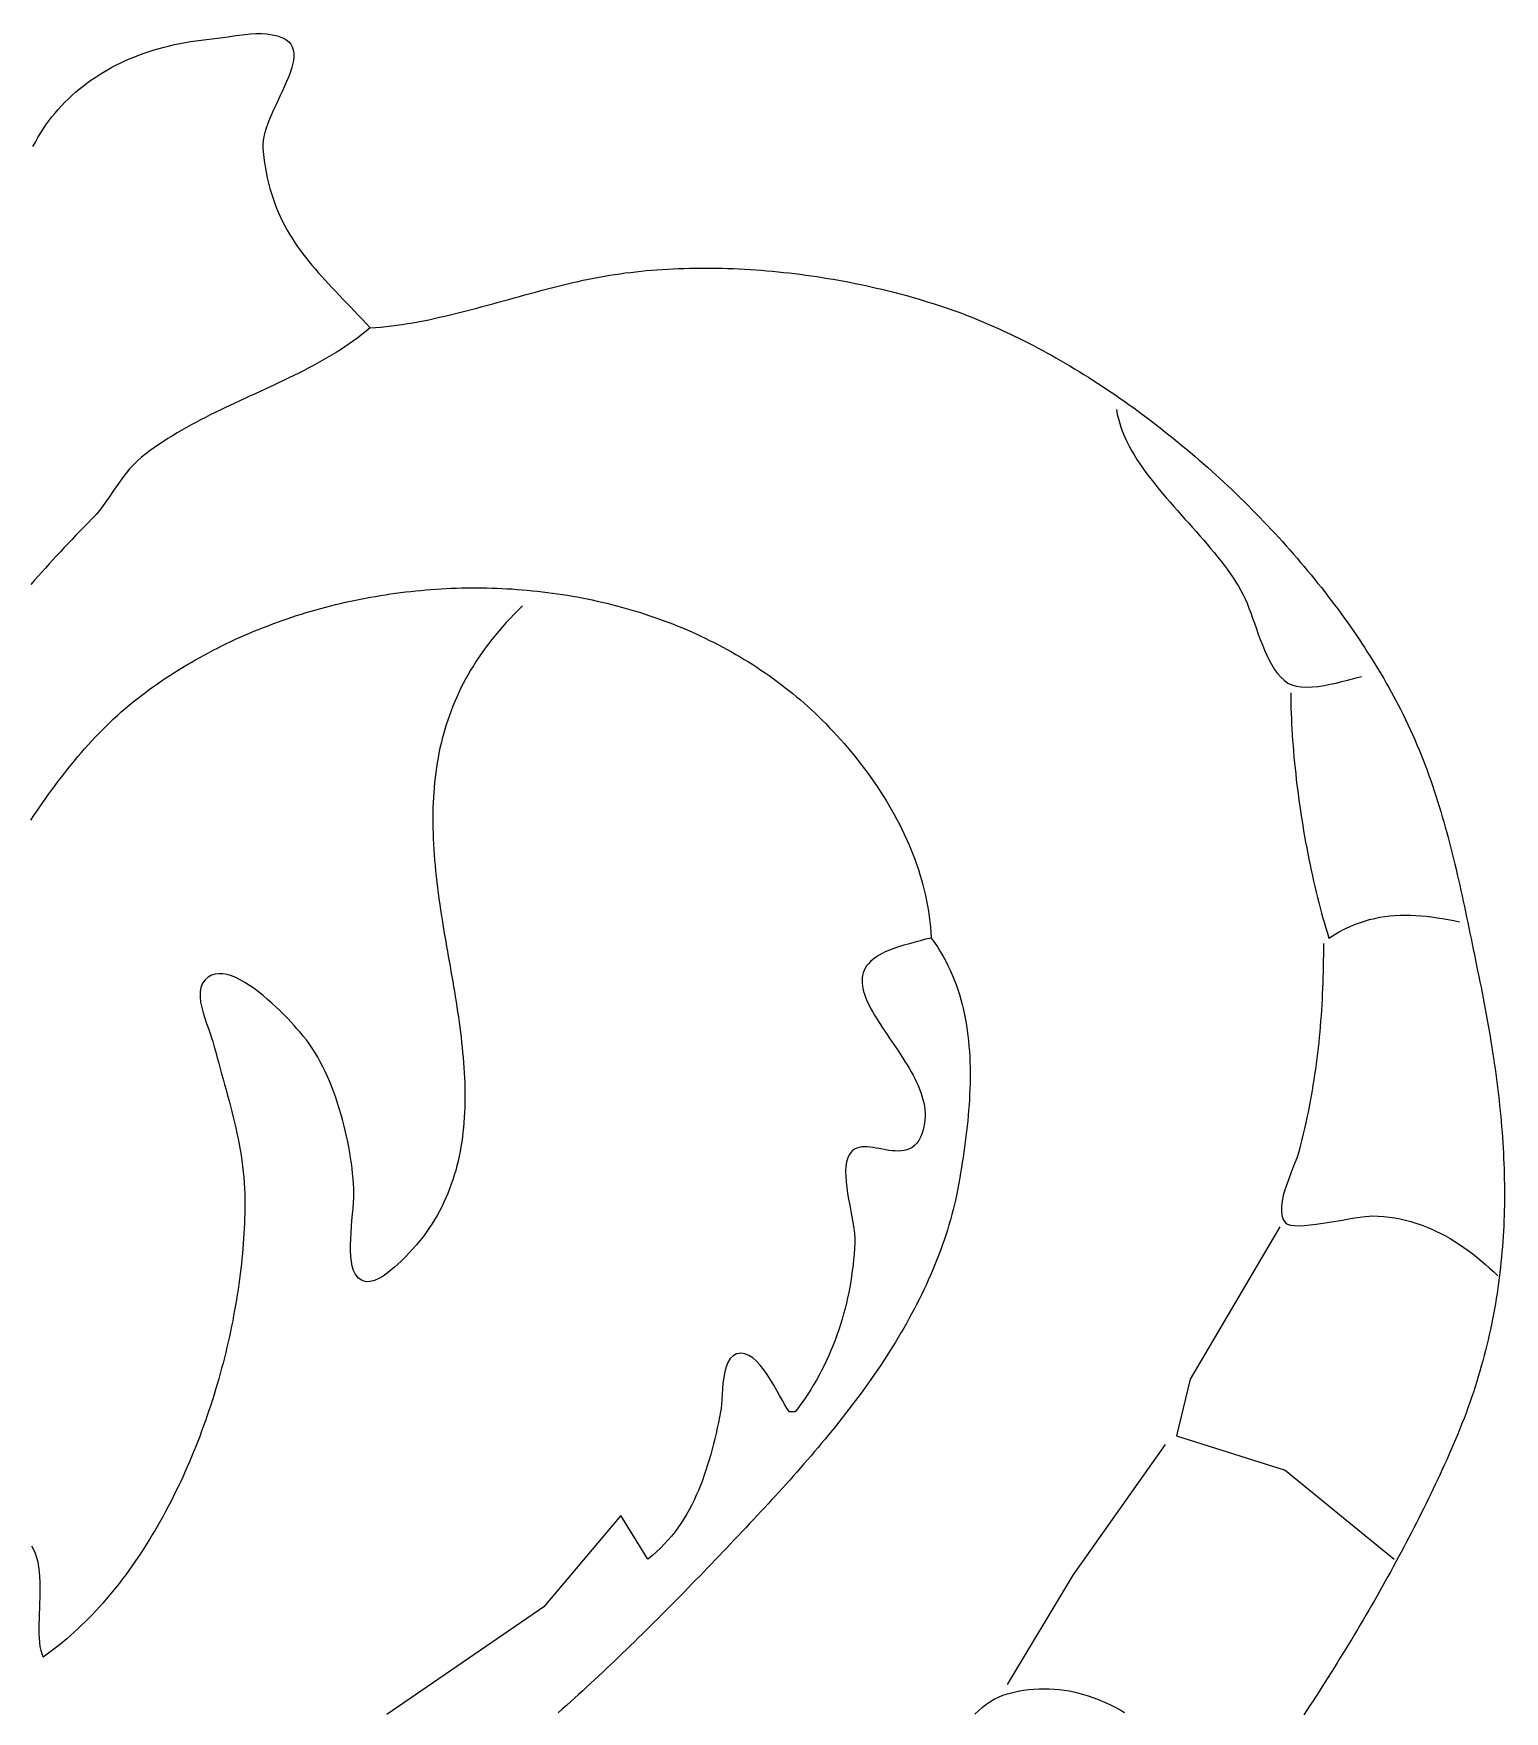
# Model space of a CAD drawing. Header units: millimetres. Extents: x 38 to 1443, y 33 to 1224.
# Drawn here: x 920.7 to 1190.8, y 916.2 to 1224.2 of the extents above; entities that cross this region are included whole.
import ezdxf

# ---------------------------------------------------------------- set-up
doc = ezdxf.new("R2010")
doc.units = ezdxf.units.MM
doc.layers.add('0_0_0', color=3, linetype='Continuous')

msp = doc.modelspace()

# ---------------------------------------------------------------- linework, layer by layer
at = {"layer": '0_0_0'}
for points in [[(920.62, 1203.5), (921.07, 1204.33), (921.53, 1205.14), (922.01, 1205.93), (922.51, 1206.71), (923.02, 1207.47), (923.56, 1208.2), (924.11, 1208.93), (924.68, 1209.63), (925.27, 1210.31), (925.87, 1210.98), (926.49, 1211.63), (927.13, 1212.26), (927.78, 1212.88), (928.45, 1213.47), (929.13, 1214.05), (929.83, 1214.61), (930.54, 1215.16), (931.27, 1215.68), (932.02, 1216.19), (932.77, 1216.68), (933.55, 1217.16), (934.33, 1217.61), (935.13, 1218.05), (935.94, 1218.48), (936.76, 1218.88), (937.6, 1219.27), (938.45, 1219.64), (939.31, 1219.99), (940.19, 1220.33), (941.07, 1220.65), (941.97, 1220.95), (942.88, 1221.24), (943.8, 1221.5), (944.73, 1221.76), (945.67, 1221.99), (946.62, 1222.21), (947.57, 1222.41), (948.54, 1222.6), (949.52, 1222.77), (950.51, 1222.92), (951.51, 1223.05), (952.51, 1223.17), (953.52, 1223.28), (954.48, 1223.38), (955.46, 1223.52), (956.46, 1223.67), (957.47, 1223.82), (958.49, 1223.97), (959.52, 1224.09), (960.55, 1224.19), (961.57, 1224.24), (962.59, 1224.24), (963.59, 1224.18), (964.57, 1224.03), (965.53, 1223.8), (966.46, 1223.46), (967.08, 1223.13), (967.58, 1222.75), (967.96, 1222.3), (968.24, 1221.8), (968.42, 1221.24), (968.51, 1220.64), (968.51, 1220), (968.44, 1219.31), (968.29, 1218.59), (968.09, 1217.84), (967.83, 1217.06), (967.53, 1216.25), (967.2, 1215.42), (966.83, 1214.58), (966.44, 1213.73), (966.03, 1212.86), (965.62, 1211.99), (965.21, 1211.12), (964.8, 1210.25), (964.42, 1209.39), (964.05, 1208.54), (963.72, 1207.71), (963.43, 1206.89), (963.18, 1206.09), (962.99, 1205.32), (962.86, 1204.58), (962.81, 1203.87), (962.82, 1203.2), (962.94, 1202.05), (963.09, 1200.93), (963.25, 1199.84), (963.44, 1198.78), (963.65, 1197.76), (963.88, 1196.77), (964.14, 1195.8), (964.41, 1194.86), (964.7, 1193.95), (965.02, 1193.06), (965.35, 1192.2), (965.7, 1191.35), (966.07, 1190.53), (966.46, 1189.72), (966.87, 1188.94), (967.29, 1188.16), (967.73, 1187.41), (968.19, 1186.67), (968.67, 1185.93), (969.16, 1185.21), (969.66, 1184.5), (970.19, 1183.8), (970.72, 1183.11), (971.28, 1182.41), (971.84, 1181.73), (972.42, 1181.05), (973.01, 1180.36), (973.62, 1179.68), (974.24, 1179), (974.87, 1178.31), (975.51, 1177.62), (976.17, 1176.93), (976.84, 1176.22), (977.51, 1175.51), (978.2, 1174.79), (978.9, 1174.06), (979.61, 1173.32), (980.32, 1172.56), (981.05, 1171.79), (981.78, 1171.01), (982.52, 1170.2), (981.78, 1169.59), (981.03, 1168.99), (980.26, 1168.4), (979.49, 1167.83), (978.7, 1167.28), (977.9, 1166.74), (977.09, 1166.21), (976.26, 1165.69), (975.43, 1165.18), (974.6, 1164.69), (973.75, 1164.2), (972.89, 1163.73), (972.03, 1163.26), (971.16, 1162.8), (970.29, 1162.35), (969.41, 1161.9), (968.52, 1161.46), (967.63, 1161.03), (966.74, 1160.6), (965.84, 1160.17), (964.94, 1159.75), (964.03, 1159.33), (963.13, 1158.91), (962.22, 1158.49), (961.31, 1158.07), (960.4, 1157.66), (959.5, 1157.24), (958.59, 1156.82), (957.68, 1156.4), (956.78, 1155.97), (955.87, 1155.55), (954.97, 1155.11), (954.07, 1154.68), (953.18, 1154.24), (952.29, 1153.79), (951.41, 1153.33), (950.53, 1152.87), (949.66, 1152.4), (948.79, 1151.92), (947.93, 1151.43), (947.08, 1150.93), (946.23, 1150.42), (945.39, 1149.9), (944.57, 1149.36), (943.75, 1148.82), (942.94, 1148.26), (942.14, 1147.68), (941.36, 1147.09), (940.58, 1146.49), (939.8, 1145.81), (939.06, 1145.09), (938.37, 1144.33), (937.72, 1143.53), (937.09, 1142.71), (936.49, 1141.87), (935.9, 1141.02), (935.31, 1140.16), (934.73, 1139.3), (934.13, 1138.44), (933.52, 1137.6), (932.88, 1136.78), (932.21, 1135.98), (931.5, 1135.22), (930.75, 1134.45), (930, 1133.68), (929.26, 1132.91), (928.53, 1132.15), (927.8, 1131.39), (927.08, 1130.63), (926.37, 1129.87), (925.67, 1129.12), (924.97, 1128.37), (924.27, 1127.62), (923.59, 1126.87), (922.91, 1126.12), (922.24, 1125.37), (921.57, 1124.62), (920.91, 1123.87), (920.26, 1123.13)], [(982.52, 1170.2), (983.5, 1170.27), (984.47, 1170.36), (985.45, 1170.46), (986.43, 1170.57), (987.4, 1170.7), (988.38, 1170.84), (989.36, 1171), (990.34, 1171.16), (991.32, 1171.34), (992.3, 1171.53), (993.28, 1171.72), (994.26, 1171.93), (995.23, 1172.15), (996.21, 1172.37), (997.2, 1172.6), (998.18, 1172.84), (999.16, 1173.08), (1000.14, 1173.33), (1001.12, 1173.58), (1002.1, 1173.84), (1003.08, 1174.11), (1004.06, 1174.37), (1005.04, 1174.64), (1006.02, 1174.91), (1007, 1175.18), (1007.98, 1175.45), (1008.96, 1175.72), (1009.94, 1175.99), (1010.92, 1176.26), (1011.9, 1176.53), (1012.87, 1176.79), (1013.85, 1177.05), (1014.83, 1177.31), (1015.81, 1177.56), (1016.79, 1177.81), (1017.76, 1178.05), (1018.74, 1178.29), (1019.71, 1178.52), (1020.69, 1178.74), (1021.66, 1178.95), (1022.64, 1179.16), (1023.61, 1179.35), (1024.58, 1179.54), (1025.55, 1179.71), (1026.52, 1179.88), (1027.46, 1180.02), (1028.41, 1180.16), (1029.36, 1180.29), (1030.32, 1180.41), (1031.28, 1180.52), (1032.25, 1180.63), (1033.22, 1180.72), (1034.2, 1180.81), (1035.18, 1180.88), (1036.16, 1180.95), (1037.15, 1181.01), (1038.14, 1181.06), (1039.14, 1181.11), (1040.14, 1181.14), (1041.14, 1181.17), (1042.14, 1181.19), (1043.15, 1181.2), (1044.16, 1181.2), (1045.17, 1181.19), (1046.18, 1181.18), (1047.2, 1181.16), (1048.21, 1181.13), (1049.23, 1181.09), (1050.25, 1181.04), (1051.27, 1180.99), (1052.29, 1180.93), (1053.31, 1180.86), (1054.33, 1180.79), (1055.36, 1180.7), (1056.38, 1180.61), (1057.4, 1180.51), (1058.42, 1180.41), (1059.44, 1180.29), (1060.46, 1180.17), (1061.47, 1180.05), (1062.49, 1179.91), (1063.5, 1179.77), (1064.52, 1179.62), (1065.53, 1179.46), (1066.54, 1179.3), (1067.54, 1179.13), (1068.54, 1178.96), (1069.55, 1178.77), (1070.54, 1178.58), (1071.54, 1178.39), (1072.53, 1178.18), (1073.51, 1177.97), (1074.5, 1177.76), (1075.48, 1177.53), (1076.45, 1177.31), (1077.42, 1177.07), (1078.39, 1176.83), (1079.35, 1176.58), (1080.3, 1176.33), (1081.25, 1176.07), (1082.2, 1175.8), (1083.13, 1175.53), (1084.07, 1175.25), (1084.99, 1174.96), (1085.91, 1174.67), (1086.83, 1174.38), (1087.73, 1174.08), (1088.63, 1173.77), (1089.52, 1173.46), (1090.38, 1173.15), (1091.24, 1172.83), (1092.11, 1172.5), (1092.97, 1172.16), (1093.83, 1171.82), (1094.69, 1171.46), (1095.55, 1171.1), (1096.41, 1170.73), (1097.28, 1170.35), (1098.14, 1169.96), (1099, 1169.57), (1099.86, 1169.16), (1100.72, 1168.75), (1101.58, 1168.33), (1102.44, 1167.91), (1103.3, 1167.47), (1104.16, 1167.03), (1105.01, 1166.58), (1105.87, 1166.12), (1106.72, 1165.66), (1107.58, 1165.18), (1108.43, 1164.7), (1109.28, 1164.22), (1110.14, 1163.72), (1110.98, 1163.22), (1111.83, 1162.71), (1112.68, 1162.2), (1113.52, 1161.68), (1114.37, 1161.15), (1115.21, 1160.61), (1116.05, 1160.07), (1116.89, 1159.52), (1117.72, 1158.97), (1118.56, 1158.41), (1119.39, 1157.84), (1120.22, 1157.27), (1121.04, 1156.69), (1121.87, 1156.1), (1122.69, 1155.51), (1123.51, 1154.91), (1124.33, 1154.31), (1125.14, 1153.7), (1125.95, 1153.09), (1126.76, 1152.47), (1127.57, 1151.84), (1128.37, 1151.21), (1129.17, 1150.58), (1129.97, 1149.94), (1130.76, 1149.29), (1131.55, 1148.64), (1132.34, 1147.98), (1133.12, 1147.32), (1133.9, 1146.66), (1134.68, 1145.99), (1135.45, 1145.31), (1136.22, 1144.63), (1136.99, 1143.95), (1137.75, 1143.26), (1138.5, 1142.57), (1139.26, 1141.87), (1140.01, 1141.17), (1140.75, 1140.46), (1141.49, 1139.76), (1142.23, 1139.04), (1142.96, 1138.33), (1143.68, 1137.61), (1144.41, 1136.88), (1145.12, 1136.15), (1145.84, 1135.42), (1146.54, 1134.69), (1147.25, 1133.95), (1147.95, 1133.21), (1148.64, 1132.46), (1149.33, 1131.72), (1150.01, 1130.97), (1150.68, 1130.21), (1151.36, 1129.46), (1152.02, 1128.7), (1152.68, 1127.93), (1153.34, 1127.17), (1153.99, 1126.4), (1154.63, 1125.63), (1155.27, 1124.86), (1155.9, 1124.09), (1156.52, 1123.31), (1157.14, 1122.53), (1157.76, 1121.75), (1158.36, 1120.97), (1158.96, 1120.18), (1159.56, 1119.4), (1160.14, 1118.61), (1160.73, 1117.82), (1161.3, 1117.03), (1161.87, 1116.24), (1162.43, 1115.44), (1162.98, 1114.65), (1163.53, 1113.85), (1164.07, 1113.05), (1164.6, 1112.25), (1165.13, 1111.45), (1165.64, 1110.65), (1166.15, 1109.85), (1166.66, 1109.05), (1167.15, 1108.24), (1167.64, 1107.44), (1168.12, 1106.63), (1168.6, 1105.83), (1169.06, 1105.02), (1169.52, 1104.22), (1169.97, 1103.41), (1170.41, 1102.6), (1170.84, 1101.8), (1171.26, 1100.99), (1171.68, 1100.19), (1172.14, 1099.27), (1172.6, 1098.34), (1173.04, 1097.42), (1173.47, 1096.49), (1173.89, 1095.57), (1174.3, 1094.64), (1174.69, 1093.7), (1175.08, 1092.77), (1175.46, 1091.83), (1175.83, 1090.9), (1176.19, 1089.96), (1176.54, 1089.02), (1176.89, 1088.07), (1177.22, 1087.13), (1177.55, 1086.18), (1177.87, 1085.23), (1178.18, 1084.28), (1178.48, 1083.33), (1178.78, 1082.38), (1179.07, 1081.42), (1179.35, 1080.47), (1179.63, 1079.51), (1179.9, 1078.55), (1180.16, 1077.59), (1180.42, 1076.63), (1180.68, 1075.66), (1180.92, 1074.7), (1181.17, 1073.73), (1181.41, 1072.76), (1181.64, 1071.79), (1181.87, 1070.82), (1182.1, 1069.85), (1182.32, 1068.88), (1182.54, 1067.91), (1182.76, 1066.93), (1182.98, 1065.96), (1183.19, 1064.98), (1183.4, 1064), (1183.61, 1063.02), (1183.81, 1062.04), (1184.02, 1061.06), (1184.22, 1060.08), (1184.42, 1059.09), (1184.62, 1058.11), (1184.83, 1057.13), (1185.03, 1056.14), (1185.23, 1055.15), (1185.43, 1054.17), (1185.63, 1053.18), (1185.83, 1052.19), (1186.04, 1051.2), (1186.25, 1050.19), (1186.45, 1049.17), (1186.65, 1048.16), (1186.85, 1047.16), (1187.04, 1046.15), (1187.23, 1045.15), (1187.41, 1044.15), (1187.6, 1043.15), (1187.77, 1042.15), (1187.94, 1041.16), (1188.11, 1040.16), (1188.28, 1039.17), (1188.44, 1038.18), (1188.59, 1037.19), (1188.74, 1036.21), (1188.89, 1035.22), (1189.03, 1034.24), (1189.16, 1033.26), (1189.29, 1032.28), (1189.42, 1031.3), (1189.54, 1030.33), (1189.66, 1029.35), (1189.77, 1028.38), (1189.87, 1027.41), (1189.97, 1026.44), (1190.06, 1025.47), (1190.15, 1024.5), (1190.23, 1023.53), (1190.31, 1022.57), (1190.38, 1021.6), (1190.45, 1020.64), (1190.51, 1019.68), (1190.56, 1018.71), (1190.6, 1017.75), (1190.65, 1016.8), (1190.68, 1015.84), (1190.71, 1014.88), (1190.73, 1013.92), (1190.74, 1012.97), (1190.75, 1012.01), (1190.75, 1011.06), (1190.75, 1010.1), (1190.74, 1009.15), (1190.72, 1008.19), (1190.69, 1007.24), (1190.66, 1006.29), (1190.62, 1005.34), (1190.57, 1004.39), (1190.51, 1003.44), (1190.45, 1002.48), (1190.38, 1001.53), (1190.3, 1000.58), (1190.22, 999.63), (1190.12, 998.68), (1190.02, 997.73), (1189.91, 996.78), (1189.8, 995.83), (1189.67, 994.88), (1189.54, 993.93), (1189.4, 992.98), (1189.25, 992.03), (1189.09, 991.08), (1188.92, 990.13), (1188.75, 989.18), (1188.57, 988.23), (1188.37, 987.28), (1188.17, 986.32), (1187.96, 985.37), (1187.74, 984.42), (1187.52, 983.46), (1187.28, 982.51), (1187.03, 981.55), (1186.78, 980.6), (1186.51, 979.64), (1186.24, 978.68), (1185.96, 977.73), (1185.66, 976.77), (1185.36, 975.81), (1185.05, 974.85), (1184.73, 973.88), (1184.39, 972.92), (1184.05, 971.96), (1183.7, 970.99), (1183.34, 970.03), (1182.96, 969.06), (1182.58, 968.09), (1182.19, 967.12), (1181.78, 966.15), (1181.37, 965.18), (1180.94, 964.2), (1180.55, 963.31), (1180.15, 962.43), (1179.75, 961.54), (1179.34, 960.65), (1178.93, 959.76), (1178.52, 958.87), (1178.1, 957.98), (1177.67, 957.09), (1177.24, 956.19), (1176.81, 955.3), (1176.38, 954.41), (1175.94, 953.52), (1175.49, 952.62), (1175.04, 951.73), (1174.59, 950.84), (1174.13, 949.94), (1173.67, 949.05), (1173.21, 948.16), (1172.74, 947.26), (1172.27, 946.37), (1171.8, 945.48), (1171.32, 944.59), (1170.84, 943.69), (1170.35, 942.8), (1169.87, 941.91), (1169.37, 941.02), (1168.88, 940.13), (1168.38, 939.24), (1167.88, 938.35), (1167.38, 937.46), (1166.87, 936.57), (1166.36, 935.68), (1165.85, 934.8), (1165.33, 933.91), (1164.81, 933.03), (1164.29, 932.14), (1163.77, 931.26), (1163.24, 930.38), (1162.71, 929.5), (1162.18, 928.62), (1161.64, 927.74), (1161.1, 926.87), (1160.56, 925.99), (1160.02, 925.12), (1159.48, 924.25), (1158.93, 923.38), (1158.38, 922.51), (1157.83, 921.64), (1157.28, 920.78), (1156.72, 919.91), (1156.17, 919.05), (1155.61, 918.19), (1155.05, 917.33), (1154.48, 916.47), (1153.92, 915.62)], [(1119.52, 1155.2), (1119.68, 1154.34), (1119.88, 1153.49), (1120.12, 1152.65), (1120.4, 1151.81), (1120.72, 1150.98), (1121.07, 1150.15), (1121.46, 1149.33), (1121.87, 1148.51), (1122.32, 1147.7), (1122.79, 1146.89), (1123.29, 1146.08), (1123.82, 1145.28), (1124.37, 1144.48), (1124.94, 1143.69), (1125.53, 1142.9), (1126.13, 1142.11), (1126.76, 1141.32), (1127.39, 1140.54), (1128.04, 1139.76), (1128.7, 1138.98), (1129.37, 1138.21), (1130.05, 1137.43), (1130.73, 1136.66), (1131.41, 1135.89), (1132.1, 1135.12), (1132.79, 1134.35), (1133.47, 1133.58), (1134.15, 1132.81), (1134.83, 1132.05), (1135.5, 1131.28), (1136.16, 1130.51), (1136.81, 1129.74), (1137.45, 1128.97), (1138.08, 1128.2), (1138.69, 1127.43), (1139.28, 1126.66), (1139.85, 1125.89), (1140.41, 1125.11), (1140.94, 1124.33), (1141.44, 1123.55), (1141.92, 1122.77), (1142.37, 1121.99), (1142.8, 1121.2), (1143.16, 1120.46), (1143.5, 1119.65), (1143.85, 1118.79), (1144.18, 1117.89), (1144.52, 1116.95), (1144.86, 1115.98), (1145.21, 1114.99), (1145.56, 1114), (1145.93, 1113), (1146.31, 1112.02), (1146.71, 1111.05), (1147.13, 1110.11), (1147.58, 1109.2), (1148.06, 1108.34), (1148.57, 1107.53), (1149.12, 1106.79), (1149.7, 1106.11), (1150.33, 1105.52), (1151, 1105.01), (1151.7, 1104.66), (1152.52, 1104.42), (1153.43, 1104.29), (1154.41, 1104.25), (1155.46, 1104.29), (1156.54, 1104.41), (1157.65, 1104.57), (1158.76, 1104.78), (1159.86, 1105.02), (1160.93, 1105.28), (1161.94, 1105.54), (1162.89, 1105.78), (1163.76, 1106.01), (1164.52, 1106.2)], [(920.24, 1079.86), (920.79, 1080.67), (921.33, 1081.48), (921.88, 1082.28), (922.43, 1083.08), (922.99, 1083.87), (923.56, 1084.66), (924.12, 1085.44), (924.7, 1086.22), (925.28, 1086.99), (925.86, 1087.76), (926.45, 1088.52), (927.05, 1089.27), (927.65, 1090.02), (928.26, 1090.76), (928.87, 1091.5), (929.49, 1092.22), (930.12, 1092.94), (930.76, 1093.66), (931.4, 1094.36), (932.05, 1095.06), (932.71, 1095.75), (933.38, 1096.43), (934.05, 1097.1), (934.73, 1097.76), (935.43, 1098.42), (936.13, 1099.06), (936.84, 1099.7), (937.56, 1100.32), (938.28, 1100.94), (939.02, 1101.55), (939.77, 1102.14), (940.53, 1102.73), (941.26, 1103.28), (941.99, 1103.82), (942.73, 1104.35), (943.48, 1104.87), (944.23, 1105.39), (944.99, 1105.9), (945.75, 1106.41), (946.52, 1106.9), (947.3, 1107.39), (948.08, 1107.87), (948.86, 1108.34), (949.65, 1108.81), (950.45, 1109.27), (951.25, 1109.71), (952.05, 1110.16), (952.86, 1110.59), (953.68, 1111.02), (954.49, 1111.44), (955.32, 1111.85), (956.15, 1112.25), (956.98, 1112.65), (957.81, 1113.04), (958.66, 1113.42), (959.5, 1113.79), (960.35, 1114.16), (961.2, 1114.52), (962.06, 1114.87), (962.92, 1115.21), (963.78, 1115.54), (964.65, 1115.87), (965.52, 1116.19), (966.39, 1116.5), (967.27, 1116.81), (968.15, 1117.1), (969.03, 1117.39), (969.92, 1117.67), (970.81, 1117.94), (971.7, 1118.21), (972.59, 1118.46), (973.49, 1118.71), (974.39, 1118.95), (975.29, 1119.19), (976.19, 1119.41), (977.1, 1119.63), (978.01, 1119.84), (978.92, 1120.04), (979.83, 1120.24), (980.75, 1120.42), (981.66, 1120.6), (982.58, 1120.77), (983.5, 1120.93), (984.42, 1121.09), (985.34, 1121.23), (986.27, 1121.37), (987.19, 1121.5), (988.12, 1121.62), (989.05, 1121.74), (989.97, 1121.84), (990.9, 1121.94), (991.83, 1122.03), (992.76, 1122.11), (993.69, 1122.19), (994.63, 1122.25), (995.56, 1122.31), (996.49, 1122.36), (997.42, 1122.41), (998.36, 1122.44), (999.29, 1122.47), (1000.22, 1122.48), (1001.16, 1122.49), (1002.09, 1122.49), (1003.02, 1122.49), (1003.95, 1122.47), (1004.88, 1122.45), (1005.81, 1122.42), (1006.75, 1122.38), (1007.67, 1122.33), (1008.6, 1122.28), (1009.53, 1122.21), (1010.46, 1122.14), (1011.38, 1122.06), (1012.31, 1121.97), (1013.23, 1121.88), (1014.15, 1121.77), (1015.07, 1121.66), (1015.99, 1121.54), (1016.91, 1121.41), (1017.83, 1121.27), (1018.74, 1121.12), (1019.65, 1120.97), (1020.56, 1120.81), (1021.47, 1120.64), (1022.37, 1120.46), (1023.28, 1120.27), (1024.18, 1120.07), (1025.08, 1119.87), (1025.97, 1119.66), (1026.86, 1119.44), (1027.75, 1119.21), (1028.64, 1118.97), (1029.53, 1118.72), (1030.41, 1118.47), (1031.29, 1118.21), (1032.16, 1117.94), (1033.04, 1117.66), (1033.9, 1117.37), (1034.77, 1117.07), (1035.63, 1116.77), (1036.49, 1116.45), (1037.34, 1116.13), (1038.19, 1115.8), (1039.04, 1115.46), (1039.88, 1115.12), (1040.72, 1114.76), (1041.56, 1114.4), (1042.39, 1114.02), (1043.21, 1113.64), (1044.04, 1113.25), (1044.85, 1112.85), (1045.66, 1112.45), (1046.47, 1112.03), (1047.28, 1111.61), (1048.07, 1111.17), (1048.87, 1110.73), (1049.65, 1110.28), (1050.44, 1109.83), (1051.21, 1109.36), (1051.99, 1108.88), (1052.75, 1108.4), (1053.51, 1107.91), (1054.27, 1107.4), (1055.02, 1106.89), (1055.76, 1106.38), (1056.5, 1105.85), (1057.23, 1105.31), (1057.96, 1104.77), (1058.68, 1104.21), (1059.39, 1103.65), (1060.1, 1103.08), (1060.8, 1102.5), (1061.5, 1101.91), (1062.19, 1101.31), (1062.87, 1100.71), (1063.54, 1100.09), (1064.21, 1099.47), (1064.87, 1098.84), (1065.52, 1098.2), (1066.21, 1097.51), (1066.88, 1096.81), (1067.55, 1096.11), (1068.22, 1095.39), (1068.88, 1094.66), (1069.53, 1093.92), (1070.18, 1093.17), (1070.82, 1092.41), (1071.45, 1091.64), (1072.07, 1090.86), (1072.68, 1090.08), (1073.29, 1089.28), (1073.88, 1088.47), (1074.47, 1087.66), (1075.04, 1086.84), (1075.61, 1086.01), (1076.16, 1085.17), (1076.7, 1084.32), (1077.23, 1083.46), (1077.74, 1082.6), (1078.25, 1081.73), (1078.74, 1080.86), (1079.22, 1079.97), (1079.68, 1079.08), (1080.13, 1078.18), (1080.56, 1077.28), (1080.98, 1076.37), (1081.39, 1075.46), (1081.77, 1074.54), (1082.14, 1073.61), (1082.5, 1072.68), (1082.84, 1071.74), (1083.16, 1070.8), (1083.46, 1069.85), (1083.74, 1068.9), (1084, 1067.95), (1084.25, 1066.99), (1084.47, 1066.02), (1084.68, 1065.06), (1084.87, 1064.09), (1085.03, 1063.11), (1085.17, 1062.14), (1085.29, 1061.16), (1085.39, 1060.17), (1085.47, 1059.19), (1085.52, 1058.2), (1084.5, 1057.97), (1083.5, 1057.72), (1082.5, 1057.45), (1081.51, 1057.17), (1080.52, 1056.87), (1079.52, 1056.56), (1078.64, 1056.28), (1077.84, 1055.97), (1077.1, 1055.66), (1076.42, 1055.33), (1075.82, 1054.98), (1075.27, 1054.63), (1074.79, 1054.26), (1074.36, 1053.88), (1073.99, 1053.48), (1073.67, 1053.08), (1073.41, 1052.66), (1073.2, 1052.23), (1073.04, 1051.79), (1072.92, 1051.34), (1072.85, 1050.87), (1072.82, 1050.4), (1072.83, 1049.92), (1072.88, 1049.43), (1072.97, 1048.93), (1073.1, 1048.42), (1073.25, 1047.9), (1073.44, 1047.37), (1073.66, 1046.84), (1073.9, 1046.29), (1074.17, 1045.74), (1074.46, 1045.19), (1074.78, 1044.62), (1075.11, 1044.05), (1075.46, 1043.48), (1075.83, 1042.89), (1076.2, 1042.31), (1076.6, 1041.71), (1077, 1041.11), (1077.41, 1040.51), (1077.82, 1039.9), (1078.24, 1039.29), (1078.66, 1038.68), (1079.08, 1038.06), (1079.49, 1037.44), (1079.91, 1036.81), (1080.31, 1036.18), (1080.71, 1035.55), (1081.1, 1034.92), (1081.48, 1034.29), (1081.84, 1033.66), (1082.19, 1033.02), (1082.52, 1032.39), (1082.83, 1031.75), (1083.12, 1031.11), (1083.38, 1030.48), (1083.62, 1029.84), (1083.83, 1029.21), (1084.01, 1028.58), (1084.16, 1027.94), (1084.28, 1027.31), (1084.36, 1026.69), (1084.4, 1026.06), (1084.41, 1025.44), (1084.37, 1024.82), (1084.29, 1024.2), (1084.09, 1023.24), (1083.85, 1022.39), (1083.56, 1021.67), (1083.23, 1021.05), (1082.86, 1020.53), (1082.45, 1020.1), (1082.02, 1019.76), (1081.55, 1019.5), (1081.06, 1019.31), (1080.54, 1019.18), (1080.01, 1019.11), (1079.46, 1019.09), (1078.9, 1019.11), (1078.33, 1019.16), (1077.75, 1019.23), (1077.16, 1019.33), (1076.58, 1019.43), (1076, 1019.54), (1075.43, 1019.65), (1074.87, 1019.74), (1074.32, 1019.82), (1073.78, 1019.87), (1073.27, 1019.88), (1072.78, 1019.86), (1072.31, 1019.78), (1071.87, 1019.65), (1071.46, 1019.45), (1071.09, 1019.19), (1070.76, 1018.84), (1070.47, 1018.41), (1070.22, 1017.88), (1069.99, 1017.12), (1069.86, 1016.29), (1069.8, 1015.39), (1069.82, 1014.43), (1069.89, 1013.43), (1070.02, 1012.39), (1070.18, 1011.33), (1070.37, 1010.25), (1070.57, 1009.16), (1070.78, 1008.08), (1070.98, 1007.01), (1071.16, 1005.96), (1071.31, 1004.95), (1071.43, 1003.98), (1071.49, 1003.06), (1071.48, 1002.2), (1071.43, 1001.19), (1071.36, 1000.18), (1071.27, 999.17), (1071.17, 998.16), (1071.04, 997.15), (1070.9, 996.15), (1070.75, 995.14), (1070.57, 994.14), (1070.38, 993.14), (1070.17, 992.15), (1069.95, 991.16), (1069.7, 990.18), (1069.44, 989.2), (1069.16, 988.22), (1068.87, 987.25), (1068.55, 986.29), (1068.22, 985.33), (1067.87, 984.38), (1067.51, 983.44), (1067.12, 982.5), (1066.72, 981.57), (1066.3, 980.65), (1065.87, 979.74), (1065.41, 978.84), (1064.94, 977.95), (1064.45, 977.07), (1063.94, 976.19), (1063.42, 975.33), (1062.88, 974.48), (1062.32, 973.64), (1061.74, 972.82), (1061.14, 972), (1060.52, 971.2), (1059.52, 971.2), (1059.11, 971.8), (1058.67, 972.51), (1058.2, 973.33), (1057.7, 974.22), (1057.17, 975.17), (1056.61, 976.13), (1056.02, 977.1), (1055.42, 978.05), (1054.79, 978.95), (1054.13, 979.78), (1053.46, 980.51), (1052.76, 981.12), (1052.05, 981.59), (1051.32, 981.89), (1050.58, 981.99), (1049.81, 981.87), (1049.16, 981.53), (1048.64, 980.99), (1048.21, 980.29), (1047.88, 979.46), (1047.63, 978.54), (1047.44, 977.54), (1047.3, 976.5), (1047.2, 975.46), (1047.13, 974.44), (1047.07, 973.47), (1047.02, 972.59), (1046.95, 971.82), (1046.86, 971.2), (1046.66, 970.22), (1046.45, 969.24), (1046.24, 968.26), (1046.02, 967.28), (1045.79, 966.3), (1045.55, 965.33), (1045.3, 964.36), (1045.04, 963.39), (1044.76, 962.43), (1044.47, 961.47), (1044.17, 960.52), (1043.85, 959.58), (1043.52, 958.64), (1043.16, 957.72), (1042.79, 956.8), (1042.4, 955.9), (1041.99, 955.01), (1041.56, 954.13), (1041.1, 953.26), (1040.62, 952.41), (1040.12, 951.57), (1039.59, 950.75), (1039.03, 949.95), (1038.45, 949.16), (1037.84, 948.39), (1037.2, 947.64), (1036.53, 946.91), (1035.83, 946.2), (1035.09, 945.51), (1034.33, 944.84), (1033.52, 944.2), (1028.52, 952.2), (1014.42, 935.41), (985.61, 915.65)], [(1010.52, 1119.2), (1009.74, 1118.43), (1008.97, 1117.66), (1008.23, 1116.89), (1007.51, 1116.11), (1006.81, 1115.33), (1006.13, 1114.55), (1005.48, 1113.77), (1004.84, 1112.98), (1004.23, 1112.19), (1003.64, 1111.4), (1003.07, 1110.6), (1002.51, 1109.8), (1001.98, 1109), (1001.47, 1108.19), (1000.98, 1107.38), (1000.5, 1106.57), (1000.05, 1105.75), (999.61, 1104.93), (999.2, 1104.11), (998.8, 1103.28), (998.42, 1102.45), (998.05, 1101.61), (997.71, 1100.77), (997.38, 1099.93), (997.07, 1099.08), (996.77, 1098.23), (996.5, 1097.37), (996.23, 1096.51), (995.99, 1095.65), (995.76, 1094.78), (995.54, 1093.91), (995.35, 1093.03), (995.16, 1092.15), (994.99, 1091.26), (994.84, 1090.37), (994.7, 1089.48), (994.57, 1088.58), (994.46, 1087.67), (994.36, 1086.76), (994.28, 1085.85), (994.2, 1084.93), (994.15, 1084), (994.1, 1083.07), (994.06, 1082.14), (994.04, 1081.2), (994.03, 1080.25), (994.03, 1079.3), (994.05, 1078.35), (994.07, 1077.38), (994.11, 1076.42), (994.15, 1075.44), (994.21, 1074.47), (994.28, 1073.48), (994.35, 1072.49), (994.44, 1071.49), (994.53, 1070.49), (994.64, 1069.49), (994.75, 1068.47), (994.88, 1067.45), (995.01, 1066.43), (995.15, 1065.39), (995.3, 1064.35), (995.45, 1063.31), (995.61, 1062.26), (995.78, 1061.2), (995.93, 1060.3), (996.08, 1059.4), (996.24, 1058.5), (996.4, 1057.59), (996.55, 1056.68), (996.71, 1055.76), (996.88, 1054.85), (997.04, 1053.93), (997.2, 1053.01), (997.36, 1052.08), (997.52, 1051.16), (997.68, 1050.23), (997.84, 1049.3), (997.99, 1048.38), (998.14, 1047.45), (998.29, 1046.51), (998.44, 1045.58), (998.58, 1044.65), (998.72, 1043.72), (998.85, 1042.78), (998.98, 1041.85), (999.1, 1040.92), (999.21, 1039.99), (999.32, 1039.05), (999.42, 1038.12), (999.51, 1037.19), (999.6, 1036.26), (999.67, 1035.33), (999.74, 1034.41), (999.8, 1033.48), (999.84, 1032.56), (999.88, 1031.63), (999.9, 1030.71), (999.92, 1029.79), (999.92, 1028.88), (999.91, 1027.97), (999.89, 1027.06), (999.85, 1026.15), (999.8, 1025.24), (999.74, 1024.34), (999.66, 1023.44), (999.57, 1022.55), (999.46, 1021.66), (999.34, 1020.77), (999.19, 1019.89), (999.04, 1019.01), (998.86, 1018.14), (998.67, 1017.27), (998.46, 1016.41), (998.23, 1015.55), (997.98, 1014.69), (997.71, 1013.84), (997.42, 1013), (997.11, 1012.16), (996.78, 1011.33), (996.43, 1010.51), (996.06, 1009.69), (995.66, 1008.87), (995.24, 1008.07), (994.8, 1007.27), (994.34, 1006.48), (993.85, 1005.69), (993.33, 1004.91), (992.79, 1004.14), (992.23, 1003.38), (991.64, 1002.62), (991.02, 1001.87), (990.38, 1001.13), (989.71, 1000.4), (989.01, 999.68), (988.28, 998.97), (987.52, 998.26), (986.97, 997.76), (986.34, 997.22), (985.64, 996.66), (984.9, 996.14), (984.12, 995.68), (983.34, 995.33), (982.55, 995.13), (981.79, 995.11), (981.06, 995.31), (980.39, 995.78), (979.79, 996.54), (979.48, 997.19), (979.25, 997.95), (979.08, 998.82), (978.98, 999.77), (978.93, 1000.78), (978.92, 1001.85), (978.96, 1002.96), (979.02, 1004.1), (979.1, 1005.24), (979.19, 1006.37), (979.29, 1007.49), (979.38, 1008.56), (979.46, 1009.59), (979.51, 1010.55), (979.54, 1011.42), (979.52, 1012.2), (979.47, 1013.1), (979.4, 1014.02), (979.31, 1014.95), (979.21, 1015.91), (979.08, 1016.87), (978.94, 1017.85), (978.78, 1018.84), (978.6, 1019.84), (978.41, 1020.85), (978.2, 1021.86), (977.97, 1022.87), (977.72, 1023.89), (977.45, 1024.9), (977.17, 1025.91), (976.87, 1026.92), (976.55, 1027.92), (976.22, 1028.91), (975.86, 1029.89), (975.49, 1030.86), (975.1, 1031.82), (974.7, 1032.76), (974.27, 1033.68), (973.83, 1034.59), (973.37, 1035.47), (972.9, 1036.33), (972.41, 1037.16), (971.89, 1037.96), (971.37, 1038.74), (970.82, 1039.49), (970.26, 1040.2), (969.94, 1040.59), (969.55, 1041.04), (969.09, 1041.56), (968.58, 1042.14), (968.01, 1042.76), (967.39, 1043.42), (966.72, 1044.11), (966.01, 1044.81), (965.27, 1045.53), (964.5, 1046.24), (963.71, 1046.95), (962.89, 1047.64), (962.06, 1048.31), (961.22, 1048.94), (960.38, 1049.52), (959.53, 1050.06), (958.69, 1050.53), (957.86, 1050.94), (957.05, 1051.26), (956.26, 1051.49), (955.49, 1051.63), (954.76, 1051.66), (954.06, 1051.58), (953.4, 1051.37), (952.78, 1051.04), (952.22, 1050.55), (951.75, 1049.9), (951.45, 1049.15), (951.31, 1048.32), (951.3, 1047.41), (951.4, 1046.46), (951.6, 1045.47), (951.86, 1044.48), (952.17, 1043.48), (952.5, 1042.51), (952.84, 1041.58), (953.15, 1040.7), (953.43, 1039.91), (953.64, 1039.2), (953.9, 1038.22), (954.17, 1037.23), (954.44, 1036.24), (954.72, 1035.26), (954.99, 1034.27), (955.27, 1033.28), (955.54, 1032.29), (955.82, 1031.31), (956.09, 1030.32), (956.36, 1029.32), (956.63, 1028.33), (956.89, 1027.34), (957.14, 1026.35), (957.39, 1025.35), (957.63, 1024.35), (957.85, 1023.36), (958.07, 1022.36), (958.28, 1021.36), (958.47, 1020.35), (958.66, 1019.35), (958.82, 1018.34), (958.98, 1017.33), (959.11, 1016.32), (959.23, 1015.31), (959.33, 1014.29), (959.41, 1013.27), (959.47, 1012.25), (959.51, 1011.23), (959.52, 1010.2), (959.52, 1009.33), (959.51, 1008.44), (959.5, 1007.56), (959.47, 1006.67), (959.44, 1005.77), (959.4, 1004.86), (959.35, 1003.96), (959.29, 1003.04), (959.23, 1002.12), (959.15, 1001.2), (959.07, 1000.28), (958.98, 999.34), (958.89, 998.41), (958.78, 997.47), (958.67, 996.53), (958.55, 995.59), (958.42, 994.64), (958.28, 993.69), (958.13, 992.73), (957.98, 991.78), (957.82, 990.82), (957.65, 989.86), (957.47, 988.9), (957.29, 987.93), (957.09, 986.97), (956.89, 986), (956.68, 985.03), (956.47, 984.07), (956.24, 983.1), (956.01, 982.13), (955.77, 981.16), (955.52, 980.19), (955.27, 979.22), (955, 978.25), (954.73, 977.28), (954.45, 976.31), (954.16, 975.35), (953.87, 974.38), (953.57, 973.42), (953.26, 972.46), (952.94, 971.5), (952.61, 970.54), (952.28, 969.58), (951.94, 968.63), (951.59, 967.67), (951.24, 966.72), (950.87, 965.78), (950.5, 964.84), (950.12, 963.9), (949.74, 962.96), (949.34, 962.03), (948.94, 961.1), (948.53, 960.18), (948.12, 959.26), (947.69, 958.34), (947.26, 957.43), (946.82, 956.53), (946.38, 955.63), (945.92, 954.73), (945.46, 953.85), (944.99, 952.96), (944.51, 952.08), (944.03, 951.21), (943.54, 950.35), (943.04, 949.49), (942.54, 948.64), (942.02, 947.8), (941.5, 946.96), (940.97, 946.13), (940.44, 945.31), (939.9, 944.49), (939.35, 943.69), (938.79, 942.89), (938.22, 942.1), (937.65, 941.32), (937.07, 940.55), (936.49, 939.79), (935.89, 939.03), (935.29, 938.29), (934.68, 937.55), (934.07, 936.83), (933.45, 936.11), (932.82, 935.41), (932.18, 934.71), (931.54, 934.03), (930.89, 933.36), (930.23, 932.7), (929.56, 932.05), (928.89, 931.41), (928.21, 930.78), (927.53, 930.16), (926.83, 929.56), (926.13, 928.97), (925.42, 928.39), (924.71, 927.82), (923.99, 927.27), (923.26, 926.73), (922.52, 926.2), (922.29, 926.78), (922.11, 927.42), (921.98, 928.12), (921.88, 928.87), (921.82, 929.67), (921.79, 930.51), (921.78, 931.39), (921.79, 932.3), (921.82, 933.23), (921.85, 934.18), (921.89, 935.15), (921.92, 936.13), (921.95, 937.11), (921.97, 938.09), (921.97, 939.06), (921.95, 940.02), (921.91, 940.96), (921.83, 941.88), (921.72, 942.76), (921.56, 943.62), (921.36, 944.43), (921.1, 945.2), (920.79, 945.92), (920.42, 946.58)], [(1151.52, 1103.2), (1151.53, 1102.27), (1151.55, 1101.33), (1151.57, 1100.38), (1151.6, 1099.42), (1151.64, 1098.45), (1151.68, 1097.46), (1151.74, 1096.48), (1151.8, 1095.48), (1151.87, 1094.47), (1151.94, 1093.46), (1152.03, 1092.45), (1152.12, 1091.42), (1152.21, 1090.39), (1152.32, 1089.36), (1152.43, 1088.33), (1152.54, 1087.29), (1152.67, 1086.24), (1152.8, 1085.2), (1152.94, 1084.15), (1153.08, 1083.1), (1153.23, 1082.06), (1153.39, 1081.01), (1153.55, 1079.96), (1153.72, 1078.91), (1153.89, 1077.87), (1154.07, 1076.83), (1154.26, 1075.79), (1154.45, 1074.75), (1154.65, 1073.72), (1154.85, 1072.69), (1155.06, 1071.67), (1155.28, 1070.65), (1155.5, 1069.64), (1155.72, 1068.63), (1155.95, 1067.64), (1156.19, 1066.65), (1156.43, 1065.67), (1156.67, 1064.7), (1156.92, 1063.74), (1157.18, 1062.78), (1157.44, 1061.84), (1157.7, 1060.92), (1157.97, 1060), (1158.25, 1059.09), (1158.52, 1058.2), (1159.48, 1058.79), (1160.42, 1059.34), (1161.36, 1059.83), (1162.3, 1060.27), (1163.23, 1060.67), (1164.16, 1061.02), (1165.09, 1061.33), (1166.01, 1061.6), (1166.94, 1061.82), (1167.87, 1062.01), (1168.8, 1062.16), (1169.73, 1062.28), (1170.66, 1062.36), (1171.6, 1062.4), (1172.55, 1062.42), (1173.5, 1062.4), (1174.46, 1062.36), (1175.43, 1062.29), (1176.41, 1062.2), (1177.39, 1062.08), (1178.39, 1061.94), (1179.41, 1061.78), (1180.43, 1061.61), (1181.47, 1061.41), (1182.52, 1061.2)], [(1085.52, 1058.2), (1086.11, 1057.39), (1086.66, 1056.58), (1087.19, 1055.75), (1087.68, 1054.91), (1088.15, 1054.06), (1088.59, 1053.19), (1089.01, 1052.32), (1089.4, 1051.44), (1089.76, 1050.55), (1090.1, 1049.66), (1090.42, 1048.75), (1090.71, 1047.84), (1090.98, 1046.91), (1091.22, 1045.99), (1091.45, 1045.05), (1091.65, 1044.11), (1091.83, 1043.17), (1092, 1042.21), (1092.14, 1041.26), (1092.27, 1040.3), (1092.37, 1039.33), (1092.46, 1038.36), (1092.54, 1037.39), (1092.59, 1036.42), (1092.63, 1035.44), (1092.66, 1034.46), (1092.67, 1033.48), (1092.67, 1032.5), (1092.65, 1031.52), (1092.62, 1030.54), (1092.58, 1029.56), (1092.53, 1028.58), (1092.47, 1027.59), (1092.39, 1026.62), (1092.31, 1025.64), (1092.22, 1024.66), (1092.12, 1023.69), (1092.01, 1022.72), (1091.89, 1021.76), (1091.77, 1020.79), (1091.64, 1019.84), (1091.51, 1018.88), (1091.37, 1017.93), (1091.23, 1016.99), (1091.08, 1016.05), (1090.93, 1015.12), (1090.78, 1014.2), (1090.61, 1013.22), (1090.43, 1012.25), (1090.23, 1011.27), (1090.02, 1010.31), (1089.8, 1009.34), (1089.56, 1008.39), (1089.31, 1007.43), (1089.05, 1006.48), (1088.77, 1005.53), (1088.49, 1004.59), (1088.19, 1003.65), (1087.88, 1002.72), (1087.55, 1001.79), (1087.22, 1000.86), (1086.87, 999.94), (1086.52, 999.02), (1086.15, 998.11), (1085.77, 997.2), (1085.38, 996.3), (1084.98, 995.39), (1084.57, 994.5), (1084.16, 993.6), (1083.73, 992.71), (1083.29, 991.83), (1082.84, 990.94), (1082.38, 990.07), (1081.92, 989.19), (1081.44, 988.32), (1080.96, 987.45), (1080.47, 986.59), (1079.97, 985.73), (1079.46, 984.88), (1078.95, 984.03), (1078.42, 983.18), (1077.89, 982.33), (1077.36, 981.49), (1076.81, 980.66), (1076.26, 979.82), (1075.7, 979), (1075.14, 978.17), (1074.57, 977.35), (1073.99, 976.53), (1073.41, 975.72), (1072.82, 974.91), (1072.23, 974.1), (1071.63, 973.29), (1071.03, 972.49), (1070.42, 971.7), (1069.81, 970.91), (1069.19, 970.12), (1068.57, 969.33), (1067.95, 968.55), (1067.32, 967.77), (1066.69, 966.99), (1066.05, 966.22), (1065.41, 965.45), (1064.77, 964.69), (1064.12, 963.93), (1063.48, 963.17), (1062.83, 962.41), (1062.17, 961.66), (1061.52, 960.92), (1060.86, 960.17), (1060.2, 959.43), (1059.55, 958.69), (1058.88, 957.96), (1058.22, 957.23), (1057.56, 956.5), (1056.9, 955.77), (1056.23, 955.05), (1055.57, 954.33), (1054.91, 953.62), (1054.24, 952.91), (1053.58, 952.2), (1052.88, 951.45), (1052.18, 950.7), (1051.48, 949.96), (1050.78, 949.22), (1050.08, 948.48), (1049.38, 947.74), (1048.68, 947), (1047.98, 946.26), (1047.28, 945.53), (1046.58, 944.79), (1045.88, 944.06), (1045.18, 943.33), (1044.48, 942.6), (1043.78, 941.87), (1043.08, 941.14), (1042.37, 940.42), (1041.67, 939.69), (1040.97, 938.97), (1040.27, 938.25), (1039.56, 937.53), (1038.86, 936.82), (1038.15, 936.1), (1037.44, 935.38), (1036.74, 934.67), (1036.03, 933.96), (1035.32, 933.25), (1034.61, 932.54), (1033.9, 931.83), (1033.18, 931.13), (1032.47, 930.42), (1031.75, 929.72), (1031.04, 929.02), (1030.32, 928.32), (1029.6, 927.62), (1028.87, 926.92), (1028.15, 926.23), (1027.42, 925.54), (1026.7, 924.84), (1025.97, 924.15), (1025.24, 923.46), (1024.5, 922.78), (1023.77, 922.09), (1023.03, 921.41), (1022.29, 920.72), (1021.55, 920.04), (1020.8, 919.36), (1020.06, 918.68), (1019.31, 918.01), (1018.56, 917.33), (1017.8, 916.66), (1017.05, 915.98)], [(1157.52, 1057.2), (1157.52, 1056.15), (1157.51, 1055.11), (1157.5, 1054.07), (1157.49, 1053.04), (1157.46, 1052.02), (1157.44, 1051), (1157.4, 1049.98), (1157.36, 1048.97), (1157.32, 1047.96), (1157.27, 1046.96), (1157.22, 1045.96), (1157.15, 1044.97), (1157.09, 1043.97), (1157.01, 1042.98), (1156.93, 1041.99), (1156.85, 1041.01), (1156.75, 1040.02), (1156.65, 1039.04), (1156.55, 1038.06), (1156.43, 1037.08), (1156.31, 1036.1), (1156.19, 1035.12), (1156.05, 1034.13), (1155.91, 1033.15), (1155.76, 1032.17), (1155.6, 1031.19), (1155.44, 1030.2), (1155.27, 1029.22), (1155.09, 1028.23), (1154.9, 1027.24), (1154.7, 1026.25), (1154.5, 1025.25), (1154.28, 1024.25), (1154.06, 1023.25), (1153.83, 1022.25), (1153.59, 1021.24), (1153.34, 1020.22), (1153.09, 1019.2), (1152.89, 1018.54), (1152.62, 1017.78), (1152.29, 1016.93), (1151.92, 1016.01), (1151.54, 1015.04), (1151.15, 1014.03), (1150.78, 1012.99), (1150.45, 1011.96), (1150.16, 1010.93), (1149.95, 1009.93), (1149.83, 1008.98), (1149.81, 1008.08), (1149.91, 1007.26), (1150.16, 1006.53), (1150.57, 1005.91), (1150.94, 1005.66), (1151.49, 1005.49), (1152.2, 1005.41), (1153.05, 1005.39), (1154.02, 1005.44), (1155.08, 1005.53), (1156.22, 1005.67), (1157.4, 1005.84), (1158.61, 1006.03), (1159.83, 1006.23), (1161.02, 1006.44), (1162.17, 1006.64), (1163.26, 1006.82), (1164.26, 1006.98), (1165.16, 1007.1), (1165.92, 1007.17), (1166.52, 1007.2), (1167.57, 1007.16), (1168.61, 1007.08), (1169.63, 1006.97), (1170.63, 1006.82), (1171.62, 1006.63), (1172.6, 1006.41), (1173.56, 1006.16), (1174.51, 1005.87), (1175.45, 1005.55), (1176.37, 1005.2), (1177.28, 1004.82), (1178.18, 1004.41), (1179.06, 1003.97), (1179.93, 1003.51), (1180.79, 1003.02), (1181.64, 1002.5), (1182.48, 1001.96), (1183.3, 1001.4), (1184.12, 1000.82), (1184.92, 1000.21), (1185.71, 999.59), (1186.5, 998.94), (1187.27, 998.28), (1188.03, 997.6), (1188.78, 996.91), (1189.52, 996.2)], [(1149.52, 1005.2), (1133.09, 977.2), (1130.56, 966.8), (1150.52, 960.49), (1170.52, 944.2)], [(1099.52, 921.2), (1111.57, 941.24), (1128.52, 965.2)], [(1093.53, 915.71), (1094.19, 916.36), (1094.87, 916.96), (1095.58, 917.52), (1096.31, 918.02), (1097.07, 918.47), (1097.86, 918.87), (1098.67, 919.21), (1099.52, 919.48), (1100.51, 919.73), (1101.49, 919.94), (1102.46, 920.11), (1103.43, 920.24), (1104.38, 920.33), (1105.33, 920.39), (1106.27, 920.4), (1107.2, 920.39), (1108.12, 920.33), (1109.04, 920.25), (1109.95, 920.13), (1110.84, 919.98), (1111.73, 919.8), (1112.62, 919.59), (1113.49, 919.35), (1114.36, 919.08), (1115.22, 918.78), (1116.07, 918.46), (1116.91, 918.12), (1117.75, 917.75), (1118.57, 917.36), (1119.39, 916.94), (1120.21, 916.51), (1121.01, 916.05)]]:
    msp.add_lwpolyline(points, dxfattribs=at)

doc.saveas('drawing.dxf')
